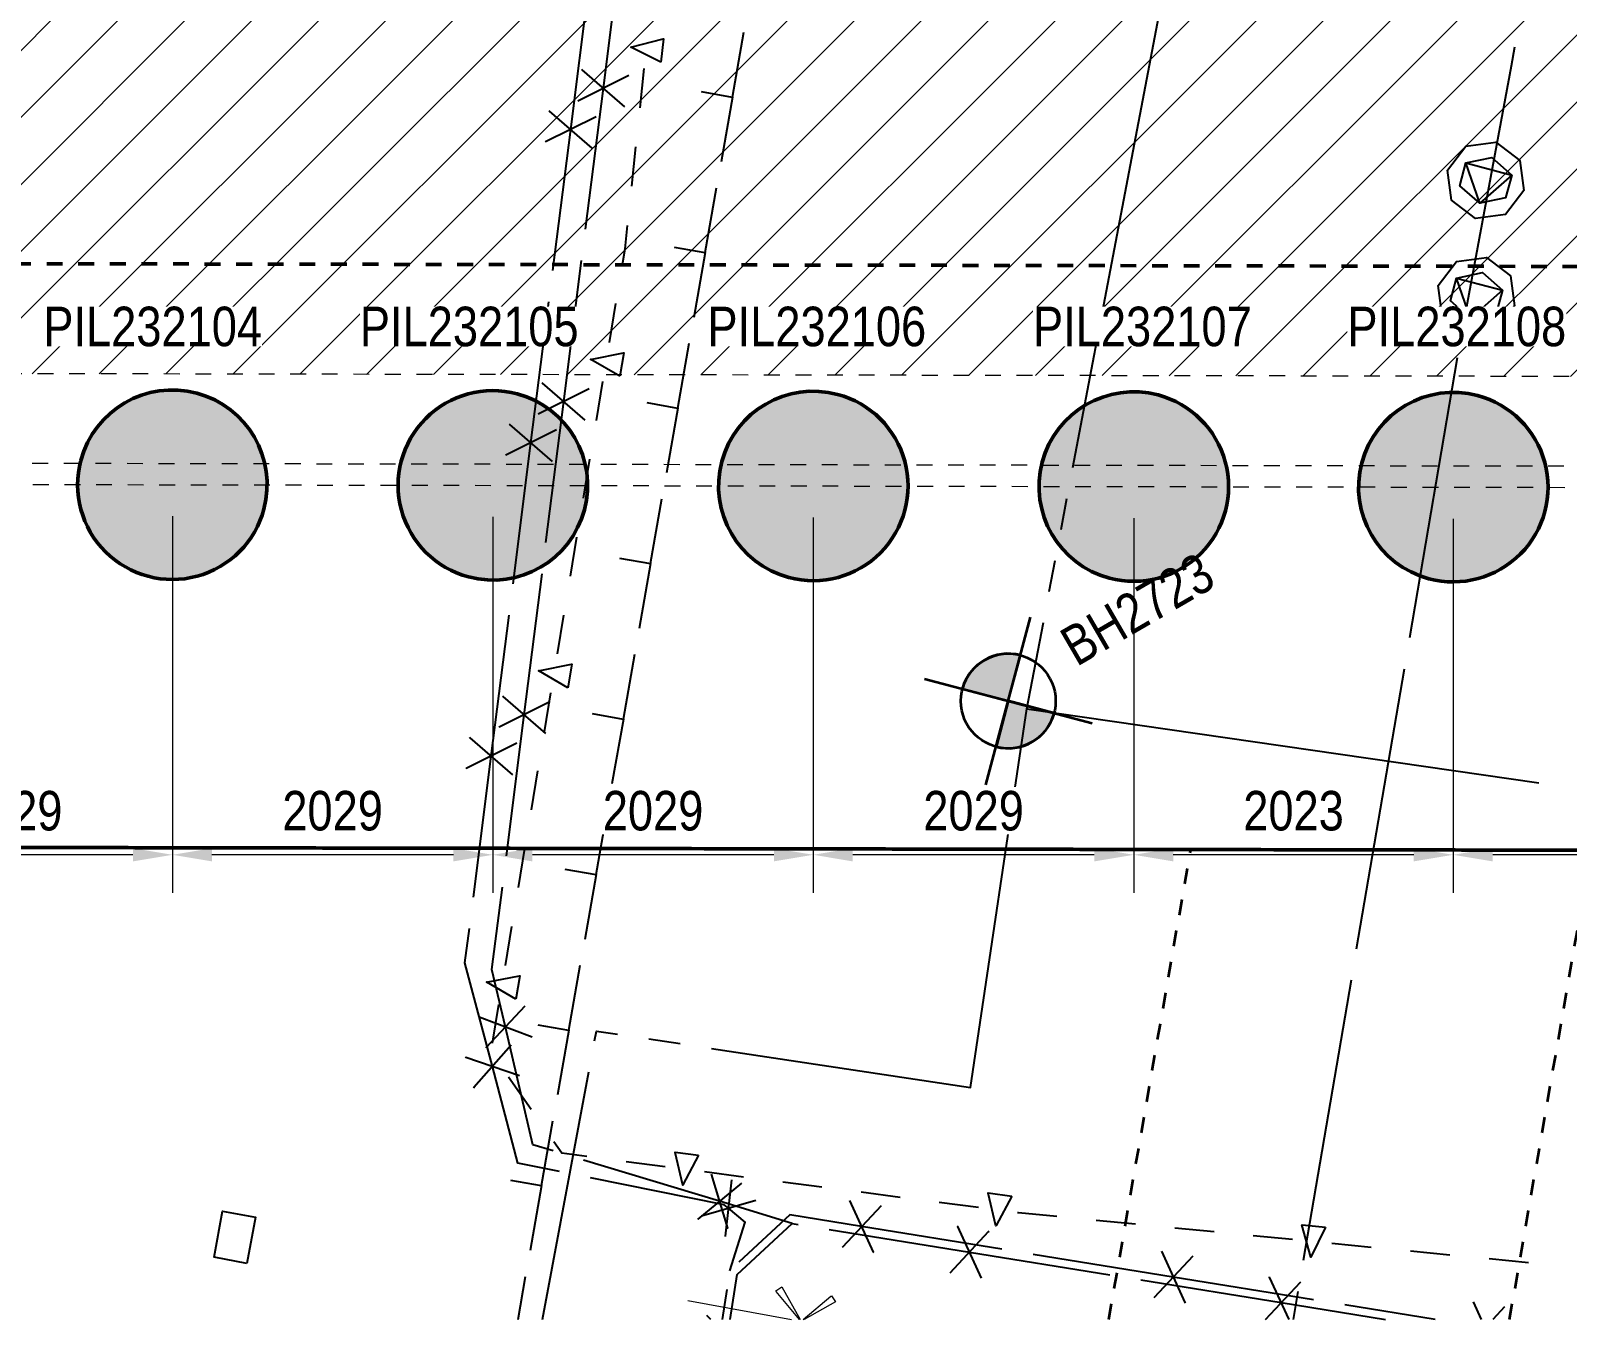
# Model space of a CAD drawing. Header units: metres. Extents: x -1160 to -1077, y 3 to 562.
# Drawn here: x -1135.83 to -1126.09, y 503.13 to 511.4 of the extents above; entities that cross this region are included whole.
import ezdxf

# ---------------------------------------------------------------- set-up
doc = ezdxf.new("R2010")
doc.units = ezdxf.units.M
for name, pattern in [('ControlLine', [0.02, 0.0125, -0.0025, 0.0025, -0.0025]), ('JacobsDash', [0.0045, 0.003, -0.0015]), ('JacobsGridLine', [0.0145, 0.01, -0.001, 0.0025, -0.001])]:
    doc.linetypes.add(name, pattern=pattern)
doc.layers.get('Defpoints').update_dxf_attribs({"color": 41})
for name, color, linetype, lineweight in [('A-ANNO-DIMS', 7, 'Continuous', 9), ('A-ANNO-NOTE', 7, 'Continuous', 9), ('A-DETL', 7, 'Continuous', 13), ('A-DETL-GENF', 7, 'Continuous', 9), ('A-GENM', 7, 'Continuous', 35), ('S-FNDN', 7, 'Continuous', 50), ('S-FNDN-IDEN', 7, 'Continuous', 18), ('S-GRID', 7, 'Continuous', 9)]:
    doc.layers.add(name, color=color, linetype=linetype, lineweight=lineweight)
doc.styles.add('Arial Narrow_1', font='ARIALN.TTF', dxfattribs={"height": 0.25})
doc.dimstyles.new('Dimension_Standard_O__mm_', dxfattribs={"dimscale": 0.3048, "dimtxt": 0.255858, "dimasz": 0.82021, "dimexe": 0.787402, "dimexo": 0.492126, "dimgap": 0.492126, "dimtad": 1, "dimdec": 0, "dimlfac": 1000, "dimzin": 0, "dimdsep": 46, "dimtxsty": 'Arial Narrow_1', "dimsah": 1, "dimcen": 0.09, "dimaunit": 1, "dimadec": 4, "dimazin": 0, "dimtfac": 1, "dimtdec": 4, "dimtix": 1, "dimtmove": 0, "dimatfit": 3, "dimfxl": 1, "dimtvp": 1, "dimtfill": 1, "dimtolj": 1, "dimtzin": 0, "dimlwd": 18, "dimlwe": 18, "dimarcsym": 2})

# ---------------------------------------------------------------- blocks, each defined once
blk = doc.blocks.new('SymbolBorehole - ExistingBorehole-26478556-DRG-2873041 - PILE LAYOUT')
at = {"layer": 'A-ANNO-NOTE', "lineweight": 18, "true_color": 0x808080}
h = blk.add_hatch(color=8, dxfattribs=at)
edge = h.paths.add_edge_path()
edge.add_line((0, 0), (-0.003, 0))
edge.add_arc((0, 0), 0.003, 90, 180, ccw=False)
edge.add_line((0, 0.003), (0, 0))
h = blk.add_hatch(color=8, dxfattribs=at)
edge = h.paths.add_edge_path()
edge.add_line((0, 0), (-0.003, 0))
edge.add_arc((0, 0), 0.003, 90, 180, ccw=False)
edge.add_line((0, 0.003), (0, 0))
h = blk.add_hatch(color=8, dxfattribs=at)
edge = h.paths.add_edge_path()
edge.add_line((0, 0), (0.003, 0))
edge.add_arc((0, 0), 0.003, 270, 360, ccw=False)
edge.add_line((0, -0.003), (0, 0))
h = blk.add_hatch(color=8, dxfattribs=at)
edge = h.paths.add_edge_path()
edge.add_line((0, 0), (0.003, 0))
edge.add_arc((0, 0), 0.003, 270, 360, ccw=False)
edge.add_line((0, -0.003), (0, 0))
at = {"layer": 'A-ANNO-NOTE', "color": 8, "lineweight": 35, "true_color": 0x808080}
for p, q in [((0, -0.0055), (0, 0.0055)), ((0, -0.0055), (0, 0.0055)), ((0, 0), (0, 0.003)), ((0, 0), (0, 0.003)), ((-0.0055, 0), (0.0055, 0)), ((-0.0055, 0), (0.0055, 0)), ((-0.003, 0), (0, 0)), ((-0.003, 0), (0, 0)), ((0, 0), (0, -0.003)), ((0.003, 0), (0, 0)), ((0, 0), (0, -0.003)), ((0.003, 0), (0, 0))]:
    blk.add_line(p, q, dxfattribs=at)
blk.add_circle((0, 0), 0.003, dxfattribs=at)
blk.add_circle((0, 0), 0.003, dxfattribs=at)
for start, end in [(90, 180), (90, 180), (270, 360), (270, 360)]:
    blk.add_arc((0, 0), 0.003, start, end, dxfattribs=at)
blk = doc.blocks.new('T2DPAA-T2D-PWA-GE-M2D-101001_Boreholes_rvt-1-DRG-2873041 - PILE LAYOUT')
at = {"layer": 'A-ANNO-NOTE', "color": 8, "lineweight": 5, "true_color": 0x808080, "xscale": 99.99999999999997, "yscale": 99.99999999999997, "zscale": 99.99999999999997, "rotation": 345.1169444444441}
blk.add_blockref('SymbolBorehole - ExistingBorehole-26478556-DRG-2873041 - PILE LAYOUT', (-1129.635, 507.1574), dxfattribs=at)
at = {"layer": 'A-ANNO-NOTE', "color": 8, "lineweight": 18, "true_color": 0x808080, "insert": (-1129.3279, 507.588), "char_height": 0.25, "width": 1.250632, "attachment_point": 1, "rotation": 30.11694, "style": 'Arial Narrow_1'}
blk.add_mtext('BH2723', dxfattribs=at)
blk = doc.blocks.new('T2DPAA-T2D-PWA-RW-M2D-000002_ControlLinesMinor_rvt-1-DRG-2873041 - PILE LAYOUT')
at = {"layer": 'A-DETL', "color": 150, "linetype": 'ControlLine', "lineweight": 35, "true_color": 0x0080ff}
for p, q in [((-1128.9979, 503.2401), (-1128.4793, 506.2166)), ((-1126.4602, 503.2401), (-1125.9424, 506.2122))]:
    blk.add_line(p, q, dxfattribs=at)
blk = doc.blocks.new('T2DPAA-T2D-PWA-SU-M2D-000003_250_dwg-40806560-DRG-2873041 - PILE LAYOUT')
at = {"color": 21, "lineweight": 25, "true_color": 0xdea3a3}
for p, q in [((-211.4, 1091.3539), (-211.1529, 1091.3921)), ((-211.8941, 1091.2775), (-211.6471, 1091.3157)), ((-213.3846, 1091.1128), (-213.1357, 1091.1364)), ((-212.8868, 1091.16), (-212.6379, 1091.1835)), ((-214.8779, 1090.9715), (-214.629, 1090.995)), ((-214.3801, 1091.0186), (-214.1312, 1091.0422)), ((-213.8823, 1091.0657), (-213.6335, 1091.0893)), ((-215.8734, 1090.8772), (-215.6246, 1090.9008)), ((-215.3757, 1090.9244), (-215.1268, 1090.9479)), ((-216.869, 1090.783), (-216.6201, 1090.8065)), ((-216.3712, 1090.8301), (-216.1223, 1090.8537)), ((-217.3668, 1090.7359), (-217.1179, 1090.7594)), ((-217.709, 1090.3914), (-217.5477, 1090.5824)), ((-217.8417, 1089.477), (-217.8742, 1089.7249)), ((-217.7768, 1088.9812), (-217.8093, 1089.2291)), ((-218.4925, 1088.9009), (-218.6839, 1088.8807)), ((-217.7118, 1088.4855), (-217.7443, 1088.7334)), ((-217.6469, 1087.9897), (-217.6794, 1088.2376)), ((-217.582, 1087.4939), (-217.6144, 1087.7418)), ((-217.4286, 1086.5059), (-217.469, 1086.7526)), ((-217.3479, 1086.0124), (-217.3883, 1086.2591)), ((-217.2672, 1085.519), (-217.3076, 1085.7657)), ((-217.1866, 1085.0255), (-217.2269, 1085.2723)), ((-217.5244, 1084.5175), (-217.5816, 1085.0937)), ((-217.1059, 1084.5321), (-217.1462, 1084.7788)), ((-217.3533, 1084.3132), (-217.4491, 1084.2343)), ((-217.0252, 1084.0386), (-217.0655, 1084.2854)), ((-217.3334, 1084.1126), (-217.4306, 1084.1645))]:
    blk.add_line(p, q, dxfattribs=at)
at = {"color": 41, "lineweight": 25, "true_color": 0xffd0a3}
for p, q in [((-211.1846, 1090.8065), (-210.7695, 1090.8423)), ((-212.1808, 1090.7204), (-211.7657, 1090.7562)), ((-213.1771, 1090.6343), (-212.762, 1090.6701)), ((-214.1733, 1090.5481), (-213.7582, 1090.584)), ((-216.1658, 1090.3759), (-215.7507, 1090.4118)), ((-215.1695, 1090.462), (-214.7544, 1090.4979)), ((-217.162, 1090.2898), (-216.7469, 1090.3257)), ((-218.1583, 1090.2037), (-217.7432, 1090.2396)), ((-219.0159, 1090.1296), (-218.7394, 1090.1535))]:
    blk.add_line(p, q, dxfattribs=at)
at = {"color": 9, "lineweight": 25, "true_color": 0xd0d0a3}
for p, q in [((-218.9759, 1089.9791), (-217.3856, 1090.0996)), ((-217.0857, 1089.7853), (-217.0637, 1089.5865)), ((-212.8973, 1088.1202), (-209.9051, 1088.3354)), ((-213.6953, 1088.0628), (-213.4958, 1088.0772)), ((-213.2963, 1088.0915), (-213.0968, 1088.1059)), ((-214.4496, 1088.0086), (-214.0695, 1084.7551))]:
    blk.add_line(p, q, dxfattribs=at)
at = {"color": 151, "lineweight": 25, "true_color": 0xa3b9ff}
for p, q in [((-211.6011, 1085.9458), (-213.3937, 1085.7828)), ((-213.5929, 1085.7647), (-215.3855, 1085.6016)), ((-215.5846, 1085.5835), (-217.3772, 1085.4205)), ((-217.5764, 1085.4024), (-217.7552, 1085.3861))]:
    blk.add_line(p, q, dxfattribs=at)
at = {"color": 9, "lineweight": 25, "true_color": 0xd9a3d9, "flags": 128}
blk.add_lwpolyline([(-219.1143, 1091.8803), (-219.1273, 1092.0903), (-218.8333, 1092.1153), (-218.8163, 1091.9023)], close=True, dxfattribs=at)
at = {"color": 21, "lineweight": 25, "true_color": 0xdea3a3, "flags": 128}
for points in [[(-211.5263, 1091.6077), (-211.7633, 1091.8762), (-211.766, 1091.8782)], [(-211.726, 1091.5808), (-211.5682, 1091.9024), (-211.5662, 1091.905)], [(-212.5381, 1091.6231), (-211.6461, 1091.7429), (-210.7541, 1091.8627)], [(-211.4201, 1091.448), (-211.2624, 1091.7696), (-211.2604, 1091.7722)], [(-212.2322, 1091.4899), (-211.3402, 1091.6101), (-210.4483, 1091.7303)], [(-211.2203, 1091.4749), (-211.4575, 1091.7433), (-211.4602, 1091.7453)], [(-214.5203, 1091.3569), (-213.6283, 1091.4767), (-212.7363, 1091.5965)], [(-213.5085, 1091.3414), (-213.7455, 1091.6099), (-213.7482, 1091.6119)], [(-213.7082, 1091.3146), (-213.5504, 1091.6361), (-213.5484, 1091.6387)], [(-213.4022, 1091.1808), (-213.2445, 1091.5024), (-213.2425, 1091.505)], [(-214.2143, 1091.2227), (-213.3223, 1091.3429), (-212.4304, 1091.4632)], [(-213.2024, 1091.2077), (-213.4396, 1091.4761), (-213.4422, 1091.4781)], [(-216.5025, 1091.0906), (-215.6105, 1091.2104), (-214.7185, 1091.3302)], [(-215.4907, 1091.0752), (-215.7277, 1091.3437), (-215.7304, 1091.3457)], [(-215.6904, 1091.0483), (-215.5326, 1091.3699), (-215.5306, 1091.3725)], [(-216.1963, 1090.9555), (-215.3044, 1091.0758), (-214.4125, 1091.196)], [(-215.1845, 1090.9406), (-215.4217, 1091.2089), (-215.4243, 1091.2109)], [(-215.3842, 1090.9137), (-215.2266, 1091.2352), (-215.2246, 1091.2379)], [(-212.389, 1091.2071), (-212.2886, 1091.2166), (-212.1412, 1091.2394)], [(-218.0424, 1090.1174), (-218.0586, 1090.3846), (-217.5095, 1090.698), (-216.9196, 1091.0346), (-216.7007, 1091.064)], [(-217.9263, 1090.1884), (-217.9216, 1090.3226), (-217.2459, 1090.6826), (-216.9156, 1090.8586), (-216.3945, 1090.9288)], [(-217.5226, 1090.5178), (-217.4971, 1090.875), (-217.4963, 1090.8782)], [(-217.2643, 1090.5029), (-217.2284, 1090.8592), (-217.2275, 1090.8624)], [(-217.3476, 1090.6177), (-217.6681, 1090.7774), (-217.6713, 1090.7783)], [(-217.0864, 1090.5976), (-217.4022, 1090.7666), (-217.4053, 1090.7676)], [(-217.9067, 1089.9728), (-217.9276, 1090.1326), (-217.8703, 1090.2004)], [(-217.9816, 1088.6076), (-217.9648, 1089.089), (-217.9333, 1089.9885)], [(-218.3726, 1088.9136), (-218.0516, 1088.8986), (-217.9927, 1089.0227), (-217.9776, 1089.0546), (-218.0302, 1089.9177)], [(-217.8114, 1089.1845), (-218.1158, 1088.9958), (-218.1182, 1088.9936)], [(-217.8184, 1088.9831), (-218.1089, 1089.1926), (-218.1112, 1089.195)], [(-217.9004, 1088.8674), (-218.0839, 1089.175), (-218.0851, 1089.1781)], [(-217.814, 1089.0495), (-218.1683, 1088.9971), (-218.1714, 1088.996)], [(-218.7021, 1088.9489), (-218.6861, 1088.9792), (-218.684, 1088.9818)], [(-218.6711, 1088.8323), (-218.3846, 1088.8626), (-217.9816, 1088.6076), (-217.978, 1088.5707)], [(-217.7991, 1087.2829), (-217.8881, 1088.1785), (-217.9336, 1088.6366), (-218.3054, 1088.8712)], [(-217.9582, 1088.3717), (-217.8691, 1087.4761), (-217.78, 1086.5805)], [(-217.7488, 1088.2936), (-218.0253, 1088.0659), (-218.0274, 1088.0634)], [(-217.7289, 1088.093), (-218.0448, 1088.2618), (-218.0473, 1088.2639)], [(-218.0084, 1087.3609), (-217.7319, 1087.5886), (-217.7298, 1087.5912)], [(-218.0283, 1087.5615), (-217.7124, 1087.3927), (-217.7098, 1087.3906)], [(-217.5093, 1086.9993), (-217.5486, 1087.2396), (-217.5495, 1087.2461)], [(-217.6014, 1085.2927), (-217.6904, 1086.1883), (-217.7794, 1087.0839)], [(-217.7602, 1086.3815), (-217.6711, 1085.4859), (-217.6049, 1084.8205)], [(-217.5312, 1086.1028), (-217.847, 1086.2716), (-217.8496, 1086.2737)], [(-217.5511, 1086.3034), (-217.8276, 1086.0757), (-217.8297, 1086.0732)], [(-217.8002, 1085.5552), (-217.5144, 1085.4026), (-217.5119, 1085.4005)], [(-217.7618, 1085.4108), (-217.5339, 1085.5985), (-217.5318, 1085.601)]]:
    blk.add_lwpolyline(points, dxfattribs=at)
for points in [[(-211.0883, 1091.3009), (-211.0444, 1091.5085), (-211.0447, 1091.51), (-210.9403, 1091.3254), (-210.94, 1091.3238)], [(-213.0765, 1091.0416), (-213.0205, 1091.2462), (-213.0207, 1091.2477), (-212.9273, 1091.0572), (-212.9271, 1091.0557)], [(-215.0676, 1090.8531), (-215.0116, 1091.0577), (-215.0118, 1091.0592), (-214.9184, 1090.8688), (-214.9182, 1090.8672)], [(-217.0587, 1090.6646), (-217.0027, 1090.8692), (-217.0029, 1090.8708), (-216.9095, 1090.6803), (-216.9093, 1090.6787)], [(-217.7166, 1089.2917), (-217.9231, 1089.3403), (-217.9247, 1089.3401), (-217.7376, 1089.4402), (-217.7361, 1089.4404)], [(-217.4568, 1087.3086), (-217.6633, 1087.3572), (-217.6649, 1087.357), (-217.4779, 1087.4572), (-217.4763, 1087.4574)], [(-217.1363, 1085.3377), (-217.3442, 1085.3797), (-217.3458, 1085.3795), (-217.162, 1085.4855), (-217.1605, 1085.4858)]]:
    blk.add_lwpolyline(points, close=True, dxfattribs=at)
at = {"color": 41, "lineweight": 25, "true_color": 0xffd0a3, "flags": 128}
for points in [[(-211.2018, 1091.0057), (-211.1847, 1090.808), (-211.1846, 1090.8065), (-211.5997, 1090.7706)], [(-212.1981, 1090.9196), (-212.181, 1090.7219), (-212.1808, 1090.7204), (-212.5959, 1090.6845)], [(-213.1943, 1090.8335), (-213.1772, 1090.6358), (-213.1771, 1090.6343), (-213.5922, 1090.5984)], [(-214.1905, 1090.7474), (-214.1734, 1090.5497), (-214.1733, 1090.5481), (-214.5884, 1090.5123)], [(-215.1868, 1090.6613), (-215.1697, 1090.4636), (-215.1695, 1090.462), (-215.5846, 1090.4262)], [(-216.183, 1090.5752), (-216.1659, 1090.3775), (-216.1658, 1090.3759), (-216.5809, 1090.3401)], [(-217.1792, 1090.4891), (-217.1622, 1090.2914), (-217.162, 1090.2898), (-217.5771, 1090.2539)], [(-218.1755, 1090.403), (-218.1584, 1090.2053), (-218.1583, 1090.2037), (-218.5734, 1090.1678)]]:
    blk.add_lwpolyline(points, dxfattribs=at)
at = {"color": 9, "lineweight": 25, "true_color": 0xd0d0a3, "flags": 128}
for points in [[(-217.1861, 1090.1148), (-217.1226, 1090.1196), (-217.1077, 1089.9841)], [(-217.0418, 1089.3877), (-216.8596, 1087.7386), (-214.4496, 1088.0086), (-213.8948, 1088.0485)]]:
    blk.add_lwpolyline(points, dxfattribs=at)
at = {"color": 151, "lineweight": 25, "true_color": 0xa3b9ff, "flags": 128}
for points in [[(-210.4694, 1086.3097), (-210.2926, 1086.2365), (-210.2194, 1086.0597), (-210.2926, 1085.8829), (-210.4694, 1085.8097), (-210.6461, 1085.8829), (-210.7194, 1086.0597), (-210.6461, 1086.2365)], [(-211.1893, 1086.1796), (-211.0126, 1086.1063), (-210.9393, 1085.9296), (-211.0126, 1085.7528), (-211.1893, 1085.6796), (-211.3661, 1085.7528), (-211.4393, 1085.9296), (-211.3661, 1086.1063)], [(-210.6194, 1086.0597), (-210.5444, 1086.2096), (-210.3944, 1086.2096), (-210.3194, 1086.0597), (-210.3944, 1085.9097), (-210.5444, 1085.9097), (-210.6194, 1086.0597), (-210.3944, 1086.2096), (-210.3944, 1085.9097)], [(-211.3393, 1085.9295), (-211.2643, 1086.0795), (-211.1143, 1086.0795), (-211.0393, 1085.9295), (-211.1143, 1085.7796), (-211.2643, 1085.7796), (-211.3393, 1085.9295), (-211.1143, 1086.0795), (-211.1143, 1085.7796)]]:
    blk.add_lwpolyline(points, close=True, dxfattribs=at)
blk.add_lwpolyline([(-209.6071, 1086.1008), (-209.7276, 1086.0896), (-211.4017, 1085.9614)], dxfattribs=at)
blk = doc.blocks.new('T2DPAA-T2D-PWA-SU-M2D-000001_ExistingUtilities_rvt-1-DRG-2873041 - PILE LAYOUT')
at = {"color": 254, "lineweight": 25, "true_color": 0xd0d0d0, "rotation": 75.11694444444437}
blk.add_blockref('T2DPAA-T2D-PWA-SU-M2D-000003_250_dwg-40806560-DRG-2873041 - PILE LAYOUT', (-22.9278, 434.9119), dxfattribs=at)
blk = doc.blocks.new('T2DPAA-T2D-C3S-SD-XRF-100099_250_dwg-40820996-DRG-2873041 - PILE LAYOUT')
at = {"lineweight": 18}
blk.add_line((-108.2738, 2696.5233), (-108.2214, 2695.8569), dxfattribs=at)
at = {"lineweight": 18, "flags": 128}
for points in [[(-108.2084, 2695.8079), (-108.0754, 2695.9972), (-108.0726, 2696.0004)], [(-108.0726, 2696.0004), (-108.037, 2695.97), (-108.2075, 2695.8048)], [(-108.2026, 2695.7862), (-108.0152, 2695.6546), (-108.012, 2695.6518)], [(-108.012, 2695.6518), (-108.0424, 2695.6162), (-108.2009, 2695.7799)]]:
    blk.add_lwpolyline(points, dxfattribs=at)
blk = doc.blocks.new('T2DPAA-T2D-PWC-SD-M2D-100001_ProposedDrainage_rvt-1-DRG-2873041 - PILE LAYOUT')
at = {"lineweight": 18, "rotation": 75.11694444444437}
blk.add_blockref('T2DPAA-T2D-C3S-SD-XRF-100099_250_dwg-40820996-DRG-2873041 - PILE LAYOUT', (1502.2056, -84.5918), dxfattribs=at)
blk = doc.blocks.new('Top of Pavement - RL A - Top of Pavement - RL A-68818558-DRG-2873041 - PILE LAYOUT')
at = {"layer": 'A-GENM', "color": 252, "lineweight": 50, "true_color": 0x888888}
blk.add_open_spline([(108.9951, -15.7674), (108.9472, -15.5859), (108.8436, -15.1931), (108.6841, -14.5889), (108.5168, -13.9547), (108.3494, -13.3205), (108.1821, -12.6862), (108.0426, -12.1577), (107.931, -11.7349), (107.8473, -11.4178), (107.7637, -11.1007), (107.6521, -10.6779), (107.5126, -10.1493), (107.3452, -9.5151), (107.1779, -8.8808), (107.0105, -8.2466), (106.8432, -7.6123), (106.7037, -7.0838), (106.5921, -6.661), (106.5084, -6.3438), (106.4247, -6.0267), (106.341, -5.7096), (106.2574, -5.3924), (106.1458, -4.9696), (106.0063, -4.441), (105.8389, -3.8068), (105.6716, -3.1725), (105.5042, -2.5383), (105.3647, -2.0097), (105.2531, -1.5869), (105.1695, -1.2697), (105.0858, -0.9526), (104.9742, -0.5298), (104.8348, -0.0014), (104.6674, 0.6327), (104.5001, 1.2668), (104.3328, 1.901), (104.1655, 2.5351), (103.9981, 3.1692), (103.8308, 3.8033), (103.6635, 4.4374), (103.4961, 5.0716), (103.3288, 5.7057), (103.1894, 6.2341), (103.0778, 6.6569), (102.9941, 6.9739), (102.9105, 7.291), (102.7989, 7.7138), (102.6595, 8.2422), (102.4921, 8.8763), (102.3248, 9.5105), (102.1575, 10.1446), (102.018, 10.6731), (101.9065, 11.0958), (101.8228, 11.4129), (101.7391, 11.73), (101.6555, 12.047), (101.5718, 12.3641), (101.4881, 12.6812), (101.4045, 12.9982), (101.2929, 13.421), (101.1535, 13.9495), (100.9861, 14.5836), (100.8188, 15.2177), (100.6515, 15.8519), (100.4841, 16.486), (100.3447, 17.0145), (100.2331, 17.4372), (100.1216, 17.86), (99.9821, 18.3884), (99.8148, 19.0226), (99.5917, 19.8681), (99.3686, 20.7136), (99.1454, 21.5592), (98.9781, 22.1933), (98.8108, 22.8274), (98.5877, 23.673), (98.3646, 24.5185), (98.1414, 25.364), (97.9741, 25.9981), (97.8347, 26.5266), (97.7231, 26.9493), (97.6394, 27.2664), (97.5558, 27.5835), (97.4442, 28.0062), (97.3048, 28.5347), (97.1375, 29.1688), (96.9701, 29.8029), (96.8028, 30.437), (96.6634, 30.9655), (96.5518, 31.3882), (96.4681, 31.7053), (96.3845, 32.0224), (96.3008, 32.3394), (96.2172, 32.6565), (96.1335, 32.9735), (96.0498, 33.2906), (95.9383, 33.7133), (95.7988, 34.2417), (95.6315, 34.8759), (95.4642, 35.51), (95.2969, 36.1441), (95.1574, 36.6725), (95.0459, 37.0952), (94.9622, 37.4123), (94.8786, 37.7293), (94.767, 38.1521), (94.6276, 38.6805), (94.4603, 39.3146), (94.3208, 39.843), (94.2093, 40.2657), (94.0977, 40.6884), (94.011, 41.0172), (93.9521, 41.2402), (93.9491, 41.2519)], degree=3, knots=[-0.7357191, -0.7357191, -0.7357191, -0.7357191, -0.7318182, -0.7272727, -0.7227273, -0.7181818, -0.7136364, -0.7090909, -0.7068182, -0.7045455, -0.7022727, -0.7, -0.6954545, -0.6909091, -0.6863636, -0.6818182, -0.6772727, -0.6727273, -0.6704545, -0.6681818, -0.6659091, -0.6636364, -0.6613636, -0.6590909, -0.6545455, -0.65, -0.6454545, -0.6409091, -0.6363636, -0.6340909, -0.6318182, -0.6295455, -0.6272727, -0.6227273, -0.6181818, -0.6136364, -0.6090909, -0.6045455, -0.6, -0.5954545, -0.5909091, -0.5863636, -0.5818182, -0.5772727, -0.575, -0.5727273, -0.5704545, -0.5681818, -0.5636364, -0.5590909, -0.5545455, -0.55, -0.5454545, -0.5431818, -0.5409091, -0.5386364, -0.5363636, -0.5340909, -0.5318182, -0.5295455, -0.5272727, -0.5227273, -0.5181818, -0.5136364, -0.5090909, -0.5045455, -0.5, -0.4977273, -0.4954545, -0.4909091, -0.4863636, -0.4818182, -0.4727273, -0.4681818, -0.4636364, -0.4590909, -0.4545455, -0.4454545, -0.4409091, -0.4363636, -0.4318182, -0.4295455, -0.4272727, -0.425, -0.4227273, -0.4181818, -0.4136364, -0.4090909, -0.4045455, -0.4, -0.3977273, -0.3954545, -0.3931818, -0.3909091, -0.3886364, -0.3863636, -0.3840909, -0.3818182, -0.3772727, -0.3727273, -0.3681818, -0.3636364, -0.3590909, -0.3568182, -0.3545455, -0.3522727, -0.35, -0.3454545, -0.3409091, -0.3363636, -0.3340909, -0.3318182, -0.3272727, -0.3270213, -0.3270213, -0.3270213, -0.3270213], dxfattribs=at)
blk = doc.blocks.new('T2DPAA-T2D-C3S-RS-M3D-100334_rvt-1-DRG-2873041 - PILE LAYOUT')
at = {"layer": 'A-DETL', "color": 111, "linetype": 'ControlLine', "lineweight": 50, "true_color": 0x9eeace}
blk.add_line((-1090.8243, 509.847), (-1149.7953, 509.9518), dxfattribs=at)
at = {"layer": 'A-GENM', "color": 252, "lineweight": 50, "true_color": 0x888888, "rotation": 75.11694444444437}
blk.add_blockref('Top of Pavement - RL A - Top of Pavement - RL A-68818558-DRG-2873041 - PILE LAYOUT', (-1134.0578, 404.8616), dxfattribs=at)
blk = doc.blocks.new('01_SFO_FRP_Pile_CastInPlace_CS_BR08 - CAST-IN-PLACE PILE - 1200-8660960-DRG-2873041 - PILE LAYOUT')
at = {"layer": 'S-FNDN', "linetype": 'JacobsDash', "lineweight": 18, "true_color": 0xc0c0c0}
blk.add_hatch(color=9, dxfattribs=at).paths.add_polyline_path([(0.169, -0.5757), (0.2492, -0.5458), (0.3244, -0.5048), (0.3929, -0.4534), (0.4534, -0.3929), (0.5048, -0.3244), (0.5458, -0.2492), (0.5757, -0.169), (0.5939, -0.0854), (0.6, 0), (0.5939, 0.0854), (0.5757, 0.169), (0.5458, 0.2492), (0.5048, 0.3244), (0.4534, 0.3929), (0.3929, 0.4534), (0.3244, 0.5048), (0.2492, 0.5458), (0.169, 0.5757), (0.0854, 0.5939), (0, 0.6), (-0.0854, 0.5939), (-0.169, 0.5757), (-0.2492, 0.5458), (-0.3244, 0.5048), (-0.3929, 0.4534), (-0.4534, 0.3929), (-0.5048, 0.3244), (-0.5458, 0.2492), (-0.5757, 0.169), (-0.5939, 0.0854), (-0.6, 0), (-0.5939, -0.0854), (-0.5757, -0.169), (-0.5458, -0.2492), (-0.5048, -0.3244), (-0.4534, -0.3929), (-0.3929, -0.4534), (-0.3244, -0.5048), (-0.2492, -0.5458), (-0.169, -0.5757), (-0.0854, -0.5939), (0, -0.6), (0.0854, -0.5939)])
at = {"layer": 'S-FNDN'}
for start, end in [(90, 270), (270, 90)]:
    blk.add_arc((0, 0), 0.6, start, end, dxfattribs=at)
blk = doc.blocks.new('01_SFO_FRP_Pile_CastInPlace_CS_BR08 - CAST-IN-PLACE PILE - 1200-8660993-DRG-2873041 - PILE LAYOUT')
at = {"layer": 'S-FNDN', "linetype": 'JacobsDash', "lineweight": 18, "true_color": 0xc0c0c0}
blk.add_hatch(color=9, dxfattribs=at).paths.add_polyline_path([(0.169, -0.5757), (0.2492, -0.5458), (0.3244, -0.5048), (0.3929, -0.4534), (0.4534, -0.3929), (0.5048, -0.3244), (0.5458, -0.2492), (0.5757, -0.169), (0.5939, -0.0854), (0.6, 0), (0.5939, 0.0854), (0.5757, 0.169), (0.5458, 0.2492), (0.5048, 0.3244), (0.4534, 0.3929), (0.3929, 0.4534), (0.3244, 0.5048), (0.2492, 0.5458), (0.169, 0.5757), (0.0854, 0.5939), (0, 0.6), (-0.0854, 0.5939), (-0.169, 0.5757), (-0.2492, 0.5458), (-0.3244, 0.5048), (-0.3929, 0.4534), (-0.4534, 0.3929), (-0.5048, 0.3244), (-0.5458, 0.2492), (-0.5757, 0.169), (-0.5939, 0.0854), (-0.6, 0), (-0.5939, -0.0854), (-0.5757, -0.169), (-0.5458, -0.2492), (-0.5048, -0.3244), (-0.4534, -0.3929), (-0.3929, -0.4534), (-0.3244, -0.5048), (-0.2492, -0.5458), (-0.169, -0.5757), (-0.0854, -0.5939), (0, -0.6), (0.0854, -0.5939)])
at = {"layer": 'S-FNDN'}
for start, end in [(90, 270), (270, 90)]:
    blk.add_arc((0, 0), 0.6, start, end, dxfattribs=at)
blk = doc.blocks.new('01_SFO_FRP_Pile_CastInPlace_CS_BR08 - CAST-IN-PLACE PILE - 1200-8661025-DRG-2873041 - PILE LAYOUT')
at = {"layer": 'S-FNDN', "linetype": 'JacobsDash', "lineweight": 18, "true_color": 0xc0c0c0}
blk.add_hatch(color=9, dxfattribs=at).paths.add_polyline_path([(0.169, -0.5757), (0.2492, -0.5458), (0.3244, -0.5048), (0.3929, -0.4534), (0.4534, -0.3929), (0.5048, -0.3244), (0.5458, -0.2492), (0.5757, -0.169), (0.5939, -0.0854), (0.6, 0), (0.5939, 0.0854), (0.5757, 0.169), (0.5458, 0.2492), (0.5048, 0.3244), (0.4534, 0.3929), (0.3929, 0.4534), (0.3244, 0.5048), (0.2492, 0.5458), (0.169, 0.5757), (0.0854, 0.5939), (0, 0.6), (-0.0854, 0.5939), (-0.169, 0.5757), (-0.2492, 0.5458), (-0.3244, 0.5048), (-0.3929, 0.4534), (-0.4534, 0.3929), (-0.5048, 0.3244), (-0.5458, 0.2492), (-0.5765, 0.1652), (-0.5939, 0.0854), (-0.6, 0), (-0.5939, -0.0854), (-0.5757, -0.169), (-0.5458, -0.2492), (-0.5048, -0.3244), (-0.4534, -0.3929), (-0.3929, -0.4534), (-0.3244, -0.5048), (-0.2492, -0.5458), (-0.169, -0.5757), (-0.0854, -0.5939), (0, -0.6), (0.0854, -0.5939)])
at = {"layer": 'S-FNDN'}
for start, end in [(90, 270), (270, 90)]:
    blk.add_arc((0, 0), 0.6, start, end, dxfattribs=at)
blk = doc.blocks.new('DIMBLOCK3-DRG-2873041 - PILE LAYOUT')
at = {"layer": 'A-ANNO-DIMS', "color": 0, "lineweight": 18, "transparency": 16777216}
for p, q in [((-1136.958, 508.3308), (-1136.958, 505.9433)), ((-1134.9285, 508.327), (-1134.9285, 505.9433)), ((-1135.1785, 506.1833), (-1136.708, 506.1833))]:
    blk.add_line(p, q, dxfattribs=at)
at = {"layer": 'A-ANNO-DIMS', "color": 0, "transparency": 16777216}
for points in [[(-1136.708, 506.2249), (-1136.708, 506.1416), (-1136.958, 506.1833)], [(-1135.1785, 506.2249), (-1135.1785, 506.1416), (-1134.9285, 506.1833)]]:
    blk.add_solid(points, dxfattribs=at)
at = {"layer": 'Defpoints', "color": 0, "transparency": 16777216}
for p in [(-1136.958, 508.4808), (-1134.9285, 508.477), (-1136.958, 506.1833)]:
    blk.add_point(p, dxfattribs=at)
at = {"layer": 'A-ANNO-DIMS', "color": 0, "lineweight": 18, "transparency": 16777216, "insert": (-1135.9432, 506.4609), "char_height": 0.25, "width": 0.760263, "attachment_point": 5, "style": 'Arial Narrow_1', "bg_fill": 3, "box_fill_scale": 1.1, "bg_fill_color": 256, "bg_fill_true_color": 13158600, "bg_fill_transparency": 0}
blk.add_mtext('\\A1;2029', dxfattribs=at)
blk = doc.blocks.new('DIMBLOCK4-DRG-2873041 - PILE LAYOUT')
at = {"layer": 'A-ANNO-DIMS', "color": 0, "lineweight": 18, "transparency": 16777216}
for p, q in [((-1134.9285, 508.327), (-1134.9285, 505.9433)), ((-1132.899, 508.3232), (-1132.899, 505.9433)), ((-1133.149, 506.1833), (-1134.6785, 506.1833))]:
    blk.add_line(p, q, dxfattribs=at)
at = {"layer": 'A-ANNO-DIMS', "color": 0, "transparency": 16777216}
for points in [[(-1134.6785, 506.2249), (-1134.6785, 506.1416), (-1134.9285, 506.1833)], [(-1133.149, 506.2249), (-1133.149, 506.1416), (-1132.899, 506.1833)]]:
    blk.add_solid(points, dxfattribs=at)
at = {"layer": 'Defpoints', "color": 0, "transparency": 16777216}
for p in [(-1134.9285, 508.477), (-1132.899, 508.4732), (-1134.9285, 506.1833)]:
    blk.add_point(p, dxfattribs=at)
at = {"layer": 'A-ANNO-DIMS', "color": 0, "lineweight": 18, "transparency": 16777216, "insert": (-1133.9138, 506.4609), "char_height": 0.25, "width": 0.760263, "attachment_point": 5, "style": 'Arial Narrow_1', "bg_fill": 3, "box_fill_scale": 1.1, "bg_fill_color": 256, "bg_fill_true_color": 13158600, "bg_fill_transparency": 0}
blk.add_mtext('\\A1;2029', dxfattribs=at)
blk = doc.blocks.new('DIMBLOCK5-DRG-2873041 - PILE LAYOUT')
at = {"layer": 'A-ANNO-DIMS', "color": 0, "lineweight": 18, "transparency": 16777216}
for p, q in [((-1132.899, 508.3232), (-1132.899, 505.9433)), ((-1130.8696, 508.3194), (-1130.8696, 505.9433)), ((-1131.1196, 506.1833), (-1132.649, 506.1833))]:
    blk.add_line(p, q, dxfattribs=at)
at = {"layer": 'A-ANNO-DIMS', "color": 0, "transparency": 16777216}
for points in [[(-1132.649, 506.2249), (-1132.649, 506.1416), (-1132.899, 506.1833)], [(-1131.1196, 506.2249), (-1131.1196, 506.1416), (-1130.8696, 506.1833)]]:
    blk.add_solid(points, dxfattribs=at)
at = {"layer": 'Defpoints', "color": 0, "transparency": 16777216}
for p in [(-1132.899, 508.4732), (-1130.8696, 508.4694), (-1132.899, 506.1833)]:
    blk.add_point(p, dxfattribs=at)
at = {"layer": 'A-ANNO-DIMS', "color": 0, "lineweight": 18, "transparency": 16777216, "insert": (-1131.8843, 506.4609), "char_height": 0.25, "width": 0.760263, "attachment_point": 5, "style": 'Arial Narrow_1', "bg_fill": 3, "box_fill_scale": 1.1, "bg_fill_color": 256, "bg_fill_true_color": 13158600, "bg_fill_transparency": 0}
blk.add_mtext('\\A1;2029', dxfattribs=at)
blk = doc.blocks.new('DIMBLOCK6-DRG-2873041 - PILE LAYOUT')
at = {"layer": 'A-ANNO-DIMS', "color": 0, "lineweight": 18, "transparency": 16777216}
for p, q in [((-1130.8696, 508.3194), (-1130.8696, 505.9433)), ((-1128.8401, 508.3156), (-1128.8401, 505.9433)), ((-1129.0901, 506.1833), (-1130.6196, 506.1833))]:
    blk.add_line(p, q, dxfattribs=at)
at = {"layer": 'A-ANNO-DIMS', "color": 0, "transparency": 16777216}
for points in [[(-1130.6196, 506.2249), (-1130.6196, 506.1416), (-1130.8696, 506.1833)], [(-1129.0901, 506.2249), (-1129.0901, 506.1416), (-1128.8401, 506.1833)]]:
    blk.add_solid(points, dxfattribs=at)
at = {"layer": 'Defpoints', "color": 0, "transparency": 16777216}
for p in [(-1130.8696, 508.4694), (-1128.8401, 508.4656), (-1130.8696, 506.1833)]:
    blk.add_point(p, dxfattribs=at)
at = {"layer": 'A-ANNO-DIMS', "color": 0, "lineweight": 18, "transparency": 16777216, "insert": (-1129.8548, 506.4609), "char_height": 0.25, "width": 0.760263, "attachment_point": 5, "style": 'Arial Narrow_1', "bg_fill": 3, "box_fill_scale": 1.1, "bg_fill_color": 256, "bg_fill_true_color": 13158600, "bg_fill_transparency": 0}
blk.add_mtext('\\A1;2029', dxfattribs=at)
blk = doc.blocks.new('DIMBLOCK7-DRG-2873041 - PILE LAYOUT')
at = {"layer": 'A-ANNO-DIMS', "color": 0, "lineweight": 18, "transparency": 16777216}
for p, q in [((-1128.8401, 508.3156), (-1128.8401, 505.9433)), ((-1126.8167, 508.3119), (-1126.8167, 505.9433)), ((-1127.0667, 506.1833), (-1128.5901, 506.1833))]:
    blk.add_line(p, q, dxfattribs=at)
at = {"layer": 'A-ANNO-DIMS', "color": 0, "transparency": 16777216}
for points in [[(-1128.5901, 506.2249), (-1128.5901, 506.1416), (-1128.8401, 506.1833)], [(-1127.0667, 506.2249), (-1127.0667, 506.1416), (-1126.8167, 506.1833)]]:
    blk.add_solid(points, dxfattribs=at)
at = {"layer": 'Defpoints', "color": 0, "transparency": 16777216}
for p in [(-1128.8401, 508.4656), (-1126.8167, 508.4619), (-1128.8401, 506.1833)]:
    blk.add_point(p, dxfattribs=at)
at = {"layer": 'A-ANNO-DIMS', "color": 0, "lineweight": 18, "transparency": 16777216, "insert": (-1127.8284, 506.4609), "char_height": 0.25, "width": 0.760263, "attachment_point": 5, "style": 'Arial Narrow_1', "bg_fill": 3, "box_fill_scale": 1.1, "bg_fill_color": 256, "bg_fill_true_color": 13158600, "bg_fill_transparency": 0}
blk.add_mtext('\\A1;2023', dxfattribs=at)
blk = doc.blocks.new('DIMBLOCK8-DRG-2873041 - PILE LAYOUT')
at = {"layer": 'A-ANNO-DIMS', "color": 0, "lineweight": 18, "transparency": 16777216}
for p, q in [((-1126.8167, 508.3119), (-1126.8167, 505.9433)), ((-1122.5169, 508.3038), (-1122.5169, 505.9433)), ((-1122.7669, 506.1833), (-1126.5667, 506.1833))]:
    blk.add_line(p, q, dxfattribs=at)
at = {"layer": 'A-ANNO-DIMS', "color": 0, "transparency": 16777216}
for points in [[(-1126.5667, 506.2249), (-1126.5667, 506.1416), (-1126.8167, 506.1833)], [(-1122.7669, 506.2249), (-1122.7669, 506.1416), (-1122.5169, 506.1833)]]:
    blk.add_solid(points, dxfattribs=at)
at = {"layer": 'Defpoints', "color": 0, "transparency": 16777216}
for p in [(-1126.8167, 508.4619), (-1122.5169, 508.4538), (-1126.8167, 506.1833)]:
    blk.add_point(p, dxfattribs=at)
at = {"layer": 'A-ANNO-DIMS', "color": 0, "lineweight": 18, "transparency": 16777216, "insert": (-1124.6668, 506.4609), "char_height": 0.25, "width": 0.760263, "attachment_point": 5, "style": 'Arial Narrow_1', "bg_fill": 3, "box_fill_scale": 1.1, "bg_fill_color": 256, "bg_fill_true_color": 13158600, "bg_fill_transparency": 0}
blk.add_mtext('\\A1;4300', dxfattribs=at)

msp = doc.modelspace()

# ---------------------------------------------------------------- hatches: boundary and pattern name
at = {"layer": 'A-DETL-GENF'}
h = msp.add_hatch(dxfattribs=at)
h.set_pattern_fill('FP_1', color=256, style=0, pattern_type=2)
h.set_pattern_definition([(45, (-1373.445, -694.024), (-0.212132034, 0.212132034), [])])
h.paths.add_polyline_path([(-1145.2903, 504.6318), (-1145.2821, 509.2468), (-1120.0821, 509.202), (-1120.0617, 520.687), (-1149.7953, 520.7398), (-1149.7953, 504.6398), (-1145.7136, 504.6325)])
at = {"layer": 'S-FNDN', "lineweight": 5, "true_color": 0xc0c0c0}
for points in [[(-1134.913, 507.9272), (-1134.8278, 507.9355), (-1134.7446, 507.9559), (-1134.6652, 507.9879), (-1134.5912, 508.0308), (-1134.524, 508.0839), (-1134.465, 508.1459), (-1134.4155, 508.2158), (-1134.3764, 508.2919), (-1134.3486, 508.3729), (-1134.3326, 508.457), (-1134.3287, 508.5425), (-1134.337, 508.6277), (-1134.3573, 508.7109), (-1134.3893, 508.7903), (-1134.4323, 508.8643), (-1134.4853, 508.9315), (-1134.5474, 508.9905), (-1134.6172, 509.04), (-1134.6934, 509.079), (-1134.7744, 509.1069), (-1134.8585, 509.1229), (-1134.944, 509.1268), (-1135.0292, 509.1185), (-1135.1123, 509.0981), (-1135.1918, 509.0662), (-1135.2658, 509.0232), (-1135.333, 508.9702), (-1135.3919, 508.9081), (-1135.4414, 508.8382), (-1135.4805, 508.7621), (-1135.5084, 508.6811), (-1135.5244, 508.597), (-1135.5283, 508.5115), (-1135.52, 508.4263), (-1135.4996, 508.3431), (-1135.4676, 508.2637), (-1135.4247, 508.1897), (-1135.3716, 508.1225), (-1135.3096, 508.0636), (-1135.2397, 508.014), (-1135.1635, 507.975), (-1135.0826, 507.9471), (-1134.9985, 507.9311)], [(-1132.8835, 507.9234), (-1132.7983, 507.9317), (-1132.7152, 507.9521), (-1132.6357, 507.9841), (-1132.5617, 508.027), (-1132.4945, 508.0801), (-1132.4356, 508.1422), (-1132.3861, 508.212), (-1132.347, 508.2882), (-1132.3191, 508.3691), (-1132.3031, 508.4532), (-1132.2992, 508.5387), (-1132.3075, 508.6239), (-1132.3279, 508.7071), (-1132.3599, 508.7865), (-1132.4028, 508.8605), (-1132.4589, 508.9306), (-1132.5179, 508.9867), (-1132.5878, 509.0362), (-1132.664, 509.0753), (-1132.7449, 509.1031), (-1132.829, 509.1191), (-1132.9145, 509.123), (-1132.9997, 509.1147), (-1133.0829, 509.0944), (-1133.1623, 509.0624), (-1133.2363, 509.0194), (-1133.3035, 508.9664), (-1133.3625, 508.9043), (-1133.412, 508.8345), (-1133.4511, 508.7583), (-1133.4789, 508.6773), (-1133.4949, 508.5932), (-1133.4988, 508.5077), (-1133.4905, 508.4225), (-1133.4702, 508.3394), (-1133.4382, 508.26), (-1133.3938, 508.1842), (-1133.3364, 508.1132), (-1133.2801, 508.0598), (-1133.2097, 508.01), (-1133.1341, 507.9712), (-1133.0531, 507.9433), (-1132.969, 507.9273)]]:
    msp.add_hatch(color=9, dxfattribs=at).paths.add_polyline_path(points)

# ---------------------------------------------------------------- linework, layer by layer
at = {"layer": 'A-DETL', "color": 143, "linetype": 'JacobsDash', "lineweight": 18, "true_color": 0x78aac8}
msp.add_line((-1120.0821, 509.202), (-1145.2821, 509.2468), dxfattribs=at)
at = {"layer": 'S-FNDN'}
for centre, start, end in [((-1134.9285, 508.527), 345.11694, 165.11694), ((-1132.899, 508.5232), 75.11694, 255.11694), ((-1132.899, 508.5232), 255.11694, 75.11694), ((-1134.9285, 508.527), 165.11694, 345.11694)]:
    msp.add_arc(centre, 0.6, start, end, dxfattribs=at)
at = {"layer": 'S-GRID', "linetype": 'JacobsGridLine', "lineweight": 18}
msp.add_line((-1149.8157, 508.69), (-1111.3563, 508.6182), dxfattribs=at)

# ---------------------------------------------------------------- block references
at = {"lineweight": 5}
for name in ['T2DPAA-T2D-C3S-RS-M3D-100334_rvt-1-DRG-2873041 - PILE LAYOUT', 'T2DPAA-T2D-PWA-SU-M2D-000001_ExistingUtilities_rvt-1-DRG-2873041 - PILE LAYOUT', 'T2DPAA-T2D-PWC-SD-M2D-100001_ProposedDrainage_rvt-1-DRG-2873041 - PILE LAYOUT', 'T2DPAA-T2D-PWA-RW-M2D-000002_ControlLinesMinor_rvt-1-DRG-2873041 - PILE LAYOUT', 'T2DPAA-T2D-PWA-GE-M2D-101001_Boreholes_rvt-1-DRG-2873041 - PILE LAYOUT']:
    msp.add_blockref(name, (0, 0), dxfattribs=at)
at = {"layer": 'S-FNDN', "rotation": 345.1169444444437}
for name, p in [('01_SFO_FRP_Pile_CastInPlace_CS_BR08 - CAST-IN-PLACE PILE - 1200-8660960-DRG-2873041 - PILE LAYOUT', (-1130.8696, 508.5194)), ('01_SFO_FRP_Pile_CastInPlace_CS_BR08 - CAST-IN-PLACE PILE - 1200-8660993-DRG-2873041 - PILE LAYOUT', (-1128.8401, 508.5156)), ('01_SFO_FRP_Pile_CastInPlace_CS_BR08 - CAST-IN-PLACE PILE - 1200-8661025-DRG-2873041 - PILE LAYOUT', (-1126.8167, 508.5119))]:
    msp.add_blockref(name, p, dxfattribs=at)

# ---------------------------------------------------------------- next in the draw order: texts
at = {"layer": 'S-FNDN-IDEN', "lineweight": 9, "char_height": 0.25, "attachment_point": 1, "style": 'Arial Narrow_1', "bg_fill": 3, "box_fill_scale": 1, "bg_fill_color": 256, "bg_fill_true_color": 13158600, "bg_fill_transparency": 0}
for s, insert in [('PIL232104', (-1135.7459, 509.6546)), ('PIL232105', (-1133.7414, 509.6546)), ('PIL232106', (-1131.5401, 509.6546)), ('PIL232107', (-1129.4784, 509.6546)), ('PIL232108', (-1127.4872, 509.6546))]:
    msp.add_mtext(s, dxfattribs=dict(at, insert=insert))

# ---------------------------------------------------------------- next in the draw order: dimensions: what is measured, and where the dimension line sits
at = {"layer": 'A-ANNO-DIMS', "lineweight": 18}
dim = msp.add_linear_dim(base=(-1136.95795, 506.18326), p1=(-1134.92848, 508.47701), p2=(-1136.95795, 508.4808), angle=0, dimstyle='Dimension_Standard_O__mm_', override={"dimpost": '<>', "dimfxl": 2.02947}, dxfattribs=at)
dim.commit()
dim.dimension.update_dxf_attribs({"geometry": 'DIMBLOCK3-DRG-2873041 - PILE LAYOUT', "text_midpoint": (-1135.94322, 506.46091)})

# ---------------------------------------------------------------- next in the draw order: dimensions: what is measured, and where the dimension line sits
dim = msp.add_linear_dim(base=(-1134.92848, 506.18326), p1=(-1132.89902, 508.47322), p2=(-1134.92848, 508.47701), dimstyle='Dimension_Standard_O__mm_', override={"dimpost": '<>', "dimfxl": 2.02947}, dxfattribs=at)
dim.commit()
dim.dimension.update_dxf_attribs({"geometry": 'DIMBLOCK4-DRG-2873041 - PILE LAYOUT', "text_midpoint": (-1133.91375, 506.46091)})

# ---------------------------------------------------------------- next in the draw order: dimensions: what is measured, and where the dimension line sits
dim = msp.add_linear_dim(base=(-1132.899, 506.1833), p1=(-1130.8696, 508.4694), p2=(-1132.899, 508.4732), dimstyle='Dimension_Standard_O__mm_', override={"dimpost": '<>', "dimfxl": 2.02947}, dxfattribs=at)
dim.commit()
dim.dimension.update_dxf_attribs({"geometry": 'DIMBLOCK5-DRG-2873041 - PILE LAYOUT', "text_midpoint": (-1131.8843, 506.4609)})

# ---------------------------------------------------------------- next in the draw order: dimensions: what is measured, and where the dimension line sits
dim = msp.add_linear_dim(base=(-1130.86955, 506.18326), p1=(-1128.84008, 508.46564), p2=(-1130.86955, 508.46943), dimstyle='Dimension_Standard_O__mm_', override={"dimpost": '<>', "dimfxl": 2.02947}, dxfattribs=at)
dim.commit()
dim.dimension.update_dxf_attribs({"geometry": 'DIMBLOCK6-DRG-2873041 - PILE LAYOUT', "text_midpoint": (-1129.85482, 506.46091)})

# ---------------------------------------------------------------- next in the draw order: dimensions: what is measured, and where the dimension line sits
dim = msp.add_linear_dim(base=(-1128.8401, 506.1833), p1=(-1126.8167, 508.4619), p2=(-1128.8401, 508.4656), dimstyle='Dimension_Standard_O__mm_', override={"dimpost": '<>', "dimfxl": 2.023382}, dxfattribs=at)
dim.commit()
dim.dimension.update_dxf_attribs({"geometry": 'DIMBLOCK7-DRG-2873041 - PILE LAYOUT', "text_midpoint": (-1127.8284, 506.4609)})

# ---------------------------------------------------------------- next in the draw order: dimensions: what is measured, and where the dimension line sits
dim = msp.add_linear_dim(base=(-1126.8167, 506.1833), p1=(-1122.5169, 508.4538), p2=(-1126.8167, 508.4619), dimstyle='Dimension_Standard_O__mm_', override={"dimpost": '<>', "dimfxl": 4.299768}, dxfattribs=at)
dim.commit()
dim.dimension.update_dxf_attribs({"geometry": 'DIMBLOCK8-DRG-2873041 - PILE LAYOUT', "text_midpoint": (-1124.6668, 506.4609)})

# ---------------------------------------------------------------- next in the draw order: linework, layer by layer
at = {"layer": 'S-GRID', "linetype": 'JacobsGridLine', "lineweight": 18}
msp.add_line((-1147.4114, 508.5503), (-1111.4116, 508.4831), dxfattribs=at)

doc.saveas('drawing.dxf')
